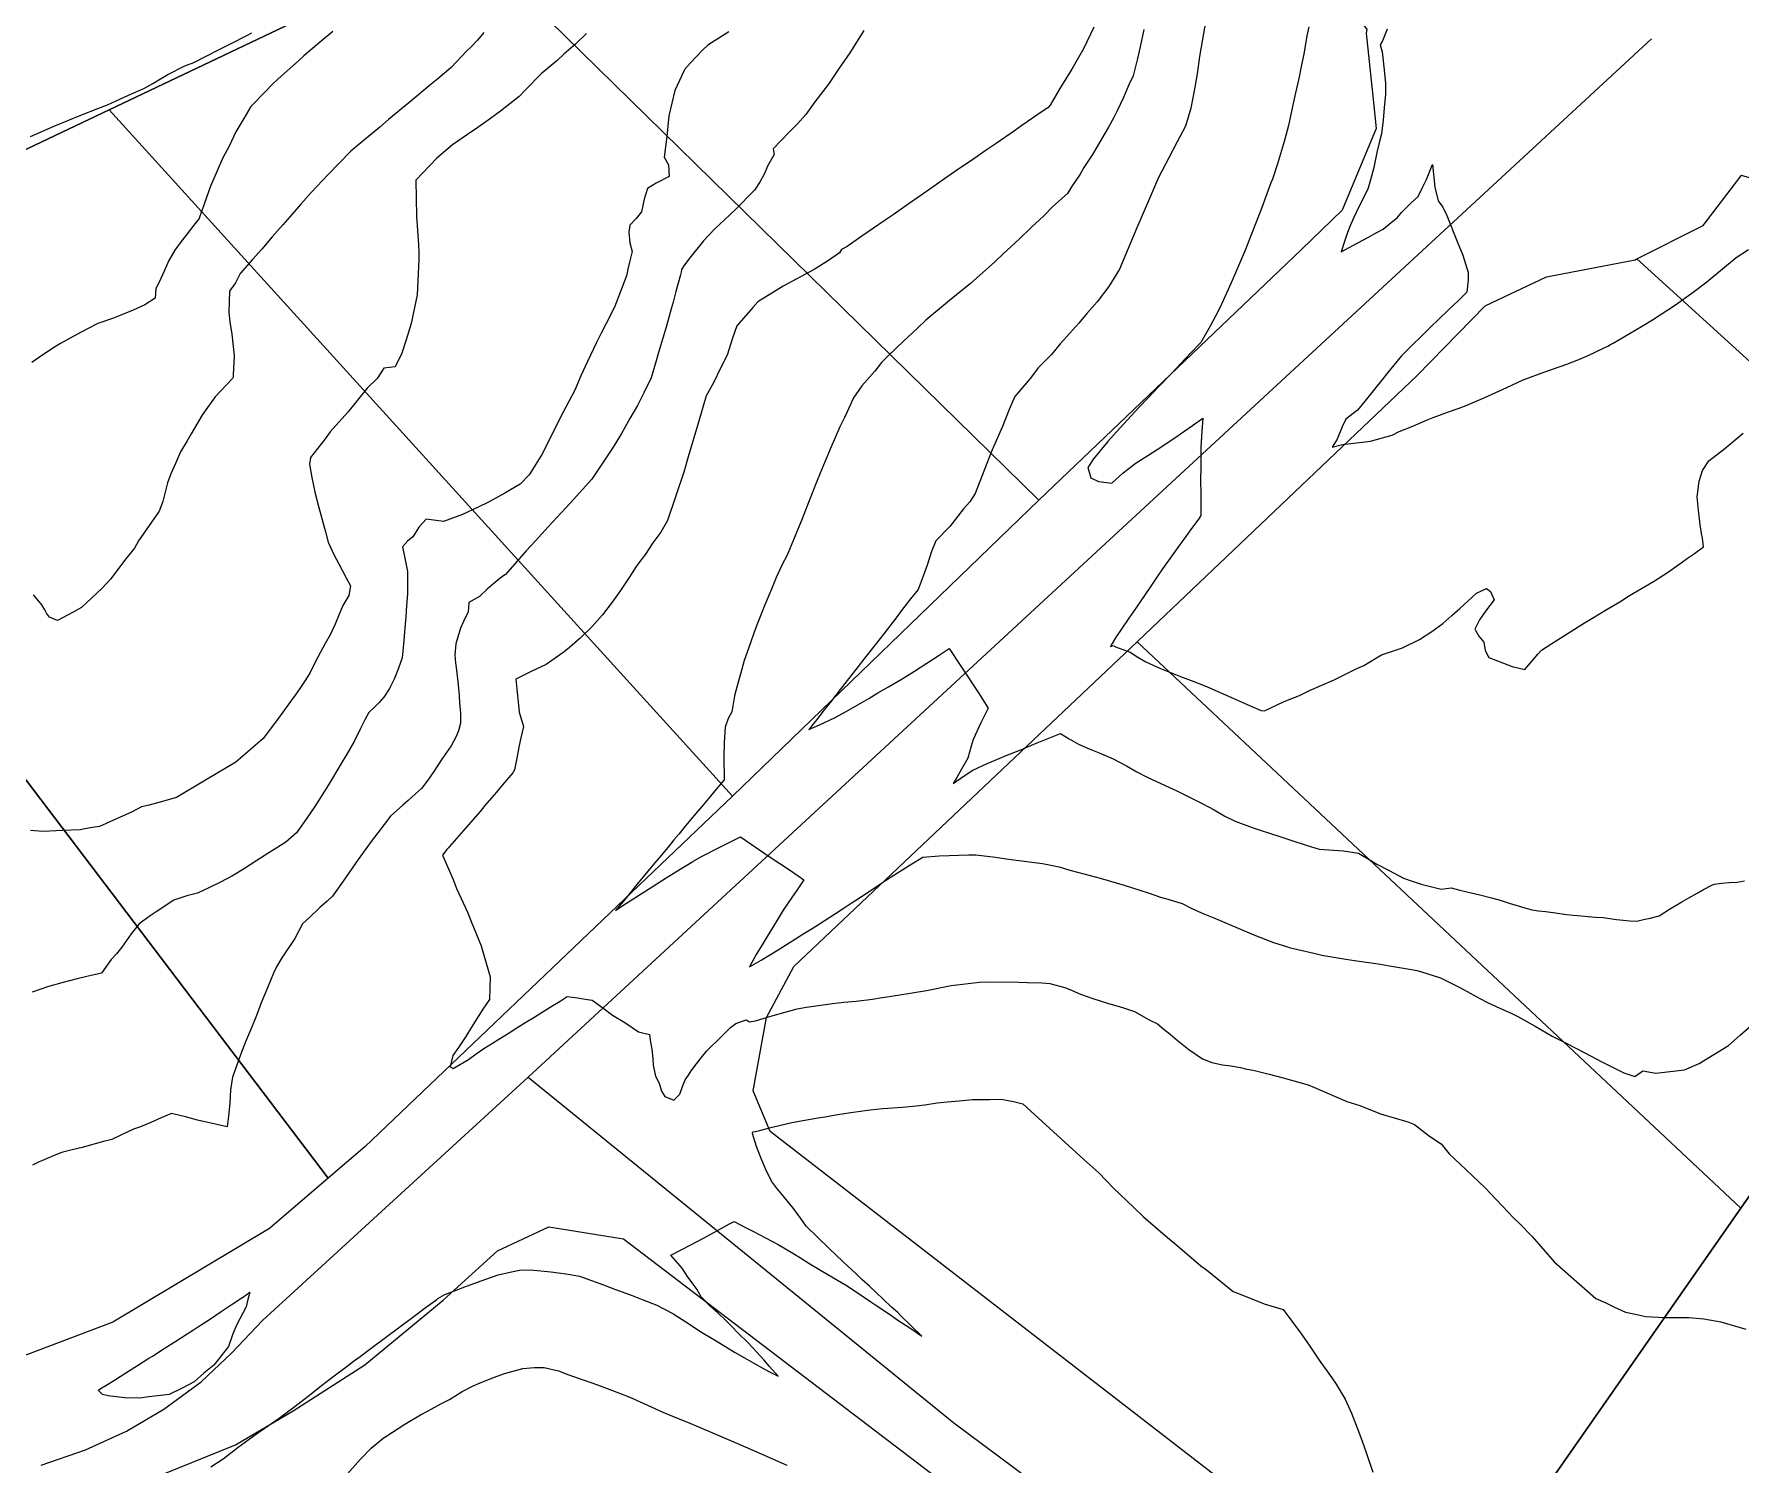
# Model space of a CAD drawing. Header units: inches. Extents: x 11351264 to 11356330, y 6702313 to 6706468.
# Drawn here: x 11353243 to 11353744, y 6702904 to 6703324 of the extents above; entities that cross this region are included whole.
import ezdxf

# ---------------------------------------------------------------- set-up
doc = ezdxf.new("R2010")
doc.units = ezdxf.units.IN
doc.header["$MEASUREMENT"] = 0
doc.layers.add('Shumate_Contours_clip1', color=7, linetype='Continuous', lineweight=0)
doc.layers.add('Shumate_Parcels_clip1', color=7, linetype='Continuous', lineweight=0)
doc.layers.add('Shumate_Streets_clip1', color=7, linetype='Continuous')

msp = doc.modelspace()

# ---------------------------------------------------------------- linework, layer by layer
at = {"layer": 'Shumate_Contours_clip1'}
for points, elevation in [([(11353330.59, 6703324.98), (11353327.16, 6703322.12), (11353322.14, 6703317.88), (11353320.56, 6703316.4), (11353314.59, 6703311.14), (11353312.68, 6703309.36), (11353310.94, 6703307.51), (11353306.57, 6703303.02), (11353304.49, 6703299.49), (11353302.17, 6703295.51), (11353300.25, 6703291.51), (11353298.22, 6703287.69), (11353296.66, 6703284.05), (11353294.72, 6703279.58), (11353292.27, 6703272.62), (11353291.83, 6703271.61), (11353291.56, 6703270.79), (11353291.41, 6703270.1), (11353289.85, 6703268.11), (11353287.59, 6703265.22), (11353286.12, 6703263.34), (11353284.23, 6703260.79), (11353282.51, 6703257.78), (11353281.08, 6703254.61), (11353279.63, 6703251.45), (11353278.64, 6703249.56), (11353278.48, 6703246.74), (11353275.42, 6703244.74), (11353271.95, 6703243.16), (11353268.33, 6703241.72), (11353265.96, 6703240.71), (11353261.65, 6703239.24), (11353258.57, 6703237.7), (11353255.42, 6703236), (11353250.69, 6703233.42), (11353248.86, 6703232.31), (11353245.45, 6703230.06), (11353242.22, 6703227.79)], 1412), ([(11353446.93, 6703324.91), (11353443.99, 6703323.07), (11353440.69, 6703320.96), (11353439.16, 6703319.55), (11353435.67, 6703315.81), (11353433.94, 6703313.94), (11353433.75, 6703313.55), (11353431.06, 6703307.66), (11353429.29, 6703300.21), (11353428.68, 6703294.16), (11353427.95, 6703288.07), (11353429.2, 6703285.81), (11353429.37, 6703282.42), (11353425.55, 6703280.52), (11353423.06, 6703278.95), (11353422.04, 6703275.78), (11353421.28, 6703272.04), (11353419.68, 6703270.11), (11353417.83, 6703268.18), (11353417.53, 6703266.06), (11353417.81, 6703263), (11353418.55, 6703260.44), (11353417.74, 6703257.28), (11353417.28, 6703255.25), (11353416.83, 6703253.22), (11353413.32, 6703244.07), (11353410.75, 6703239.11), (11353409.43, 6703236.39), (11353408.06, 6703233.67), (11353405.43, 6703228.1), (11353403.47, 6703223.88), (11353401.65, 6703219.72), (11353398.37, 6703213.45), (11353395.2, 6703207.24), (11353392.19, 6703201.05), (11353388.27, 6703194.79), (11353385.63, 6703192.06), (11353381.11, 6703189.48), (11353376.34, 6703186.77), (11353373.31, 6703185.35), (11353368.71, 6703183.2), (11353363.15, 6703181.09), (11353357.99, 6703181.79), (11353355.94, 6703179.6), (11353354.09, 6703176.67), (11353352.52, 6703175.38), (11353351.08, 6703173.71), (11353351.66, 6703170.89), (11353352.2, 6703168.39), (11353352.51, 6703166.44), (11353352.51, 6703159.9), (11353352.29, 6703156.44), (11353352.08, 6703153.11), (11353351.67, 6703148.75), (11353351.47, 6703146.22), (11353350.99, 6703141.13), (11353350.45, 6703139.76), (11353349.81, 6703137.79), (11353348.66, 6703134.85), (11353347.28, 6703132.09), (11353345.6, 6703129.54), (11353344.26, 6703127.97), (11353342.72, 6703126.53), (11353341.21, 6703125.03), (11353340.04, 6703122.85), (11353338.79, 6703120.32), (11353336.88, 6703116.52), (11353334.72, 6703112.82), (11353333.05, 6703110.05), (11353330.48, 6703105.77), (11353329.31, 6703103.8), (11353325.36, 6703097.46), (11353322.96, 6703094.03), (11353321.78, 6703092.32), (11353319.95, 6703089.71), (11353316.87, 6703086.98), (11353311.84, 6703083.87), (11353308.32, 6703081.59), (11353304.42, 6703079.07), (11353301.16, 6703077.07), (11353297.66, 6703075.25), (11353294.18, 6703073.52), (11353290.88, 6703072.01), (11353287.8, 6703071.2), (11353283.98, 6703069.92), (11353278.77, 6703066.48), (11353277.01, 6703065.3), (11353273.78, 6703063), (11353271.39, 6703060.06), (11353268.67, 6703056.14), (11353267.1, 6703054.22), (11353265.51, 6703052.47), (11353262.73, 6703048.48), (11353258.37, 6703047.49), (11353255.53, 6703046.84), (11353251.1, 6703045.66), (11353246.8, 6703044.51), (11353242.3, 6703042.96)], 1406), ([(11353486.56, 6703325.31), (11353482.43, 6703318.74), (11353479.07, 6703313.94), (11353476.2, 6703309.52), (11353472.13, 6703304.31), (11353469.49, 6703300.62), (11353467.01, 6703297.85), (11353464.81, 6703295.68), (11353462.16, 6703292.92), (11353459.93, 6703290.57), (11353460.19, 6703288.85), (11353458.24, 6703285.48), (11353457.32, 6703283.28), (11353456.05, 6703280.95), (11353454.46, 6703278.4), (11353448.86, 6703272.7), (11353444.13, 6703268.37), (11353442.69, 6703266.93), (11353439.42, 6703263.52), (11353435.41, 6703258.59), (11353433.91, 6703256.48), (11353433.03, 6703255.1), (11353432.94, 6703254.38), (11353432.66, 6703253.55), (11353431.3, 6703248.67), (11353430.55, 6703245.54), (11353429.97, 6703243.62), (11353428.54, 6703238.16), (11353426.28, 6703230.71), (11353425.57, 6703228.26), (11353424.12, 6703223.28), (11353422.02, 6703219.11), (11353420.04, 6703215.22), (11353417.87, 6703211.41), (11353415.34, 6703206.97), (11353412.94, 6703202.92), (11353410.79, 6703199.75), (11353406.65, 6703193.57), (11353403.9, 6703190.56), (11353400.26, 6703186.54), (11353398.89, 6703185.03), (11353393.81, 6703179.52), (11353390.14, 6703175.42), (11353387.4, 6703172.5), (11353381.35, 6703165.61), (11353381.23, 6703165.51), (11353381.17, 6703165.47), (11353379.76, 6703164.45), (11353377.96, 6703162.98), (11353375.95, 6703161.26), (11353373.67, 6703159.09), (11353370.52, 6703157.35), (11353370.4, 6703154.57), (11353368.97, 6703151.81), (11353368.1, 6703149.76), (11353366.69, 6703145.2), (11353366.41, 6703142), (11353366.61, 6703139.66), (11353366.93, 6703137.46), (11353367.47, 6703133.18), (11353367.75, 6703130), (11353367.86, 6703127.8), (11353368.1, 6703124.94), (11353368.09, 6703121.91), (11353367.49, 6703119.65), (11353366.77, 6703117.76), (11353365.39, 6703115.25), (11353362.66, 6703111.38), (11353360.27, 6703107.69), (11353358.55, 6703105.14), (11353356.68, 6703102.74), (11353354.87, 6703101.18), (11353352.74, 6703099.21), (11353351.17, 6703097.88), (11353347.52, 6703094.56), (11353343.82, 6703089.7), (11353341.92, 6703087.15), (11353338.05, 6703081.85), (11353333.65, 6703075.53), (11353330.53, 6703071.16), (11353328.94, 6703069.69), (11353326.83, 6703067.77), (11353323.73, 6703064.88), (11353321.74, 6703063.03), (11353319.49, 6703058.73), (11353315.6, 6703053), (11353314.12, 6703050.35), (11353313.18, 6703048.5), (11353311.45, 6703044.22), (11353309.57, 6703039.8), (11353308.82, 6703037.64), (11353308.01, 6703035.56), (11353306.73, 6703032.41), (11353304.98, 6703028.32), (11353303.48, 6703024.48), (11353302.52, 6703021.82), (11353301.18, 6703017.97), (11353300.61, 6703014.2), (11353300.39, 6703010.33), (11353300.01, 6703006.5), (11353299.64, 6703003.43), (11353296.56, 6703004.03), (11353290.84, 6703005.34), (11353287.41, 6703006.36), (11353283.29, 6703007.32), (11353280.24, 6703006.01), (11353277.23, 6703004.62), (11353274.14, 6703003.37), (11353272.05, 6703002.69), (11353268.54, 6703001.02), (11353265.73, 6702999.63), (11353263.32, 6702999.04), (11353260.85, 6702998.36), (11353256.98, 6702997.35), (11353254.12, 6702996.62), (11353251.35, 6702995.92), (11353250.45, 6702995.69), (11353248.16, 6702994.69), (11353245.37, 6702993.48), (11353244.42, 6702993.06), (11353242.4, 6702992.16)], 1404), ([(11353375, 6703324.73), (11353373.11, 6703322.45), (11353371.19, 6703320.36), (11353369.99, 6703319.31), (11353365.33, 6703314.44), (11353361.43, 6703311.11), (11353359.46, 6703309.52), (11353352.91, 6703304.03), (11353346.99, 6703299.12), (11353344.38, 6703296.94), (11353338.85, 6703292.32), (11353335.88, 6703289.86), (11353329.27, 6703283.05), (11353324.28, 6703277.75), (11353321.25, 6703274.29), (11353318, 6703270.56), (11353315.99, 6703268.28), (11353312.84, 6703264.68), (11353309.74, 6703261.13), (11353307, 6703258.07), (11353303.41, 6703253.96), (11353302.01, 6703251.22), (11353300.32, 6703248.77), (11353300.08, 6703242.46), (11353300.42, 6703239.77), (11353300.97, 6703236.11), (11353301.68, 6703229.76), (11353301.34, 6703224.16), (11353301.37, 6703223.49), (11353301.29, 6703223.34), (11353301.13, 6703223.1), (11353296.1, 6703217.71), (11353292.36, 6703212.52), (11353289, 6703206.9), (11353287.81, 6703204.81), (11353285.9, 6703201.59), (11353284.4, 6703198.17), (11353283.09, 6703195.17), (11353282.04, 6703192.45), (11353280.72, 6703187), (11353279.59, 6703184.21), (11353273.58, 6703175.45), (11353272.35, 6703173.31), (11353269.85, 6703170.16), (11353265.34, 6703164.18), (11353262.86, 6703161.57), (11353256.78, 6703155.88), (11353254.4, 6703154.53), (11353249.75, 6703152.01), (11353247.4, 6703153.04), (11353246.56, 6703154.21), (11353246.08, 6703155.19), (11353245.18, 6703156.68), (11353242.7, 6703159.6)], 1410), ([(11353554.08, 6703326.26), (11353551.02, 6703319.91), (11353549.54, 6703317.4), (11353547.62, 6703313.98), (11353544.09, 6703308.22), (11353541.22, 6703303.4), (11353540.53, 6703302.61), (11353538.94, 6703301.54), (11353532.94, 6703297.39), (11353530.76, 6703295.86), (11353525.39, 6703292.15), (11353522.47, 6703290.15), (11353517.82, 6703286.94), (11353514.18, 6703284.45), (11353510.25, 6703281.74), (11353506.93, 6703279.44), (11353502.71, 6703276.48), (11353499.89, 6703274.53), (11353495.18, 6703271.21), (11353492.82, 6703269.58), (11353485.94, 6703264.92), (11353481.59, 6703261.92), (11353479.93, 6703260.96), (11353479.37, 6703260.04), (11353476.19, 6703257.74), (11353471.91, 6703255.14), (11353462.88, 6703250.22), (11353455.37, 6703245.61), (11353453.92, 6703243.95), (11353449.28, 6703238.57), (11353448, 6703234.94), (11353446.37, 6703229.92), (11353444.4, 6703226.11), (11353442.41, 6703221.88), (11353440.19, 6703217.99), (11353437.96, 6703210.25), (11353434.94, 6703200.11), (11353433.67, 6703195.63), (11353428.92, 6703181.39), (11353426.93, 6703177.98), (11353424.61, 6703174.86), (11353422.42, 6703171.58), (11353420.19, 6703168.61), (11353419.96, 6703168.27), (11353419.73, 6703167.9), (11353417.62, 6703164.65), (11353415.06, 6703160.9), (11353412.64, 6703157.42), (11353409.8, 6703153.75), (11353406.8, 6703150.34), (11353403.28, 6703146.84), (11353400.16, 6703144.16), (11353398.57, 6703142.88), (11353393.28, 6703139.18), (11353388.86, 6703137.08), (11353384.37, 6703134.83), (11353384.74, 6703130.96), (11353385.01, 6703128.15), (11353385.38, 6703125.17), (11353386.65, 6703120.9), (11353385.86, 6703117.6), (11353385.34, 6703115.37), (11353384.97, 6703113.26), (11353384.58, 6703111.16), (11353384, 6703108.17), (11353383.5, 6703107.35), (11353380.41, 6703103.77), (11353378.69, 6703101.68), (11353375.24, 6703097.71), (11353373.84, 6703096.02), (11353368.96, 6703090.38), (11353364.9, 6703085.72), (11353364.57, 6703085.31), (11353364.13, 6703084.85), (11353362.85, 6703083.11), (11353365.94, 6703075.99), (11353366.94, 6703073.35), (11353370.23, 6703066.19), (11353371.2, 6703063.68), (11353374.17, 6703056.55), (11353375, 6703053.76), (11353376.85, 6703047.44), (11353376.73, 6703044.1), (11353376.62, 6703040.81), (11353374.71, 6703037.95), (11353373.46, 6703036.09), (11353371.31, 6703032.65), (11353369.65, 6703029.95), (11353367.48, 6703026.7), (11353365.89, 6703024.37), (11353365.07, 6703021.13), (11353365.92, 6703020.49), (11353366.47, 6703020.82), (11353370.46, 6703023.17), (11353372.72, 6703024.77), (11353374.97, 6703026.36), (11353377.53, 6703027.94), (11353379.41, 6703029.12), (11353382.35, 6703030.96), (11353384.67, 6703032.42), (11353387.33, 6703034.08), (11353389.89, 6703035.67), (11353393.65, 6703038.02), (11353395.17, 6703038.97), (11353397.33, 6703040.31), (11353399.41, 6703041.61), (11353402.53, 6703041.22), (11353404.76, 6703040.86), (11353406.81, 6703040.61), (11353409.93, 6703038.37), (11353412.69, 6703036.2), (11353416.35, 6703034.04), (11353420.37, 6703031.31), (11353423.59, 6703030.53), (11353423.93, 6703028.26), (11353424.26, 6703026.21), (11353424.61, 6703023.42), (11353424.71, 6703021.53), (11353425.35, 6703018.3), (11353426.41, 6703016.16), (11353427.09, 6703013.88), (11353428.07, 6703012.33), (11353430.75, 6703011.22), (11353432.46, 6703012.94), (11353433.33, 6703015.18), (11353434.11, 6703017.14), (11353435.1, 6703018.56), (11353435.85, 6703019.85), (11353437.36, 6703021.92), (11353438.74, 6703023.63), (11353440.47, 6703025.73), (11353441.2, 6703026.52), (11353443.93, 6703029.1), (11353447.4, 6703032.52), (11353448.97, 6703033.76), (11353452.03, 6703034.8), (11353453.01, 6703034.23), (11353454.69, 6703034.5), (11353459.24, 6703035.91), (11353463.41, 6703037.07), (11353466.91, 6703038.08), (11353469.66, 6703038.49), (11353477.34, 6703039.56), (11353480.69, 6703039.94), (11353484.24, 6703040.33), (11353489.04, 6703040.88), (11353491.32, 6703041.29), (11353496.51, 6703042.01), (11353504.95, 6703043.44), (11353512.19, 6703044.89), (11353520.46, 6703045.89), (11353522.49, 6703045.97), (11353532.09, 6703045.83), (11353534.61, 6703045.77), (11353538.76, 6703045.63), (11353541.12, 6703045.5), (11353545.52, 6703044.25), (11353547.72, 6703043.39), (11353550.16, 6703042.38), (11353553.81, 6703041.11), (11353558.09, 6703039.68), (11353562.5, 6703038.38), (11353565.97, 6703037.23), (11353570.27, 6703034.77), (11353572.73, 6703033.61), (11353574.71, 6703031.98), (11353576.52, 6703030.56), (11353578.53, 6703028.86), (11353581.99, 6703026.11), (11353585.96, 6703023.35), (11353588.7, 6703022.3), (11353591.85, 6703021.62), (11353594.3, 6703021.25), (11353597.11, 6703020.79), (11353598.64, 6703020.45), (11353601.25, 6703019.9), (11353605.59, 6703018.87), (11353609.69, 6703017.73), (11353617.04, 6703015.69), (11353618.88, 6703014.9), (11353628.33, 6703010.86), (11353632.2, 6703009.62), (11353638.24, 6703007.21), (11353646.24, 6703004.83), (11353648.17, 6703004.11), (11353652.64, 6703000.62), (11353656.09, 6702998.37), (11353658.36, 6702995.49), (11353663.35, 6702990.8), (11353668.95, 6702985.49), (11353677.29, 6702976.67), (11353678.83, 6702975.22), (11353682.8, 6702971.19), (11353689.24, 6702963.77), (11353701.42, 6702952.93), (11353704.43, 6702951.69), (11353706.91, 6702950.43), (11353710.18, 6702948.96), (11353712.64, 6702948.48), (11353716.09, 6702947.72), (11353721.58, 6702947.44), (11353725.25, 6702947.42), (11353728.76, 6702947.43), (11353733.21, 6702946.96), (11353738.16, 6702946.09), (11353745.53, 6702944.01)], 1402), ([(11353568.79, 6703325.62), (11353567.62, 6703320.48), (11353566.85, 6703317.08), (11353565.57, 6703311.99), (11353564.33, 6703309.39), (11353562.65, 6703305.47), (11353560.93, 6703301.69), (11353559.91, 6703299.76), (11353558.34, 6703296.96), (11353554.74, 6703290.75), (11353553.64, 6703288.88), (11353551.14, 6703285.09), (11353550.01, 6703283.13), (11353547.53, 6703279.43), (11353546.36, 6703277.46), (11353542, 6703273.58), (11353539.25, 6703270.74), (11353535.72, 6703267.54), (11353532.15, 6703263.99), (11353527.43, 6703259.72), (11353525.04, 6703257.39), (11353517.88, 6703251), (11353511.7, 6703246.03), (11353504.7, 6703240.26), (11353502.3, 6703237.91), (11353498.15, 6703234.07), (11353493.54, 6703229.72), (11353491.72, 6703227.79), (11353489.75, 6703225.28), (11353485.99, 6703220.96), (11353483.45, 6703217.43), (11353481.63, 6703213.31), (11353480.9, 6703211.63), (11353479.53, 6703208.91), (11353476.62, 6703202.35), (11353473.71, 6703195.32), (11353472.64, 6703192.66), (11353469.42, 6703184.44), (11353468.47, 6703181.94), (11353464.05, 6703171.21), (11353462.51, 6703168.49), (11353460.82, 6703164.64), (11353459.46, 6703161.3), (11353457.5, 6703156.68), (11353455.44, 6703151.46), (11353454.34, 6703148.6), (11353453.3, 6703145.52), (11353451.44, 6703140.36), (11353450.41, 6703136.71), (11353449.62, 6703133.91), (11353448.6, 6703129.94), (11353447.75, 6703125.28), (11353446.72, 6703123.29), (11353445.86, 6703120.75), (11353445.53, 6703116.28), (11353445.46, 6703111.89), (11353445.49, 6703105.27), (11353443.94, 6703103.43), (11353443.27, 6703102.62), (11353441.5, 6703100.51), (11353439.05, 6703097.58), (11353436.6, 6703094.66), (11353434.16, 6703091.73), (11353432.17, 6703089.32), (11353430.78, 6703087.65), (11353429.36, 6703085.93), (11353427.01, 6703083.1), (11353424.6, 6703080.2), (11353422.26, 6703077.36), (11353419.92, 6703074.52), (11353417.59, 6703071.68), (11353415.92, 6703069.65), (11353415.24, 6703068.83), (11353413.66, 6703066.9), (11353415.76, 6703068.35), (11353417.94, 6703069.71), (11353420.35, 6703071.29), (11353424.41, 6703073.9), (11353428.48, 6703076.46), (11353432.64, 6703079.02), (11353434.59, 6703080.23), (11353436.3, 6703081.28), (11353438.85, 6703082.77), (11353444.06, 6703085.43), (11353446.95, 6703086.85), (11353450.34, 6703088.51), (11353455.03, 6703085.28), (11353459.32, 6703082.36), (11353464.4, 6703079.06), (11353467.24, 6703077.1), (11353468.9, 6703075.89), (11353466.95, 6703073.02), (11353465.36, 6703070.69), (11353462.87, 6703067.03), (11353461.39, 6703064.57), (11353459.69, 6703061.8), (11353458.17, 6703059.27), (11353456.98, 6703057.34), (11353454.93, 6703053.97), (11353452.98, 6703050.37), (11353456.38, 6703052.33), (11353458.68, 6703053.69), (11353461.33, 6703055.39), (11353464.58, 6703057.4), (11353466.48, 6703058.59), (11353468.91, 6703060.12), (11353471.35, 6703061.64), (11353473.52, 6703062.97), (11353478.18, 6703065.98), (11353480.78, 6703067.68), (11353482.84, 6703069.04), (11353487.21, 6703071.89), (11353490.56, 6703074.17), (11353492.85, 6703075.71), (11353494.55, 6703076.77), (11353497.24, 6703078.48), (11353500.67, 6703080.58), (11353503.9, 6703082.57), (11353508.67, 6703082.95), (11353517.35, 6703083.27), (11353519.43, 6703083.26), (11353525.19, 6703082.53), (11353528.33, 6703082.08), (11353532.09, 6703081.61), (11353538.99, 6703080.72), (11353543.9, 6703079.68), (11353546.97, 6703078.71), (11353551.53, 6703077.56), (11353555.92, 6703076.37), (11353562.97, 6703074.33), (11353565.11, 6703073.65), (11353570, 6703072.09), (11353573.68, 6703070.82), (11353575.76, 6703070.28), (11353580, 6703068.94), (11353583.02, 6703067.38), (11353586.39, 6703065.92), (11353589.25, 6703064.75), (11353591.18, 6703063.96), (11353593.87, 6703062.81), (11353596.48, 6703061.69), (11353601.06, 6703059.75), (11353606.86, 6703057.54), (11353610.93, 6703056.21), (11353611.38, 6703056.04), (11353618.63, 6703054.33), (11353620.97, 6703053.76), (11353628.07, 6703052.62), (11353630.62, 6703052.18), (11353638.28, 6703051.11), (11353640.29, 6703050.8), (11353647.89, 6703049.44), (11353648.93, 6703049.28), (11353649.96, 6703049.02), (11353655.84, 6703047.09), (11353661.72, 6703044.23), (11353667.43, 6703041.08), (11353669.66, 6703039.86), (11353673.29, 6703038.2), (11353676.55, 6703036.79), (11353678.57, 6703035.75), (11353683.62, 6703032.91), (11353688.67, 6703030.05), (11353692.77, 6703027.99), (11353698.22, 6703025.09), (11353703.22, 6703022.45), (11353709.65, 6703019.21), (11353712.93, 6703018.13), (11353715.26, 6703019.8), (11353719.12, 6703019.14), (11353727.48, 6703020.15), (11353731.76, 6703021.97), (11353740.42, 6703027.29), (11353743.83, 6703030.27), (11353754.13, 6703039.27)], 1400), ([(11353586.85, 6703327.79), (11353585.96, 6703322.73), (11353585.13, 6703317.69), (11353584.42, 6703312.53), (11353583.57, 6703307.61), (11353582.5, 6703302.53), (11353581.01, 6703297.22), (11353578.57, 6703292.57), (11353576.12, 6703287.92), (11353573.07, 6703282.11), (11353570.07, 6703275.24), (11353566.69, 6703267.37), (11353564.16, 6703261.27), (11353561.61, 6703255.18), (11353558.45, 6703250.15), (11353555, 6703245.66), (11353552.03, 6703242.2), (11353549.64, 6703239.36), (11353546.97, 6703236.43), (11353544.21, 6703233.28), (11353541.63, 6703230.2), (11353537.72, 6703226.23), (11353535.46, 6703223.19), (11353530.83, 6703217.82), (11353529.25, 6703214.04), (11353527.24, 6703208.98), (11353524.24, 6703202.2), (11353521.8, 6703195.94), (11353519.19, 6703189.34), (11353517.67, 6703186.93), (11353515.79, 6703184.87), (11353511.79, 6703179.62), (11353507.7, 6703175.41), (11353506.37, 6703172.35), (11353505.14, 6703168.32), (11353504, 6703165.07), (11353502.44, 6703161.14), (11353500.24, 6703158.43), (11353497.56, 6703155.01), (11353495.98, 6703152.81), (11353492.39, 6703148.18), (11353489.85, 6703144.92), (11353487.22, 6703141.54), (11353484.23, 6703137.71), (11353480.98, 6703133.55), (11353479.61, 6703131.79), (11353477.01, 6703128.46), (11353474.53, 6703125.29), (11353473.14, 6703123.52), (11353470.43, 6703120.07), (11353473.48, 6703121.44), (11353478.09, 6703123.57), (11353482.03, 6703125.77), (11353485.9, 6703127.99), (11353487.97, 6703129.2), (11353490.68, 6703130.82), (11353493.73, 6703132.55), (11353497.75, 6703134.93), (11353501.41, 6703137.22), (11353505.05, 6703139.55), (11353508.67, 6703141.91), (11353511.56, 6703143.84), (11353512.17, 6703142.91), (11353514.46, 6703139.49), (11353517.35, 6703135.15), (11353518.47, 6703133.43), (11353520.22, 6703130.79), (11353523.02, 6703126.36), (11353520.9, 6703122.01), (11353518.66, 6703117.13), (11353518.01, 6703115.18), (11353517.05, 6703111.68), (11353515.22, 6703108.37), (11353513.83, 6703106), (11353512.76, 6703104.19), (11353516.02, 6703106.42), (11353518.55, 6703108.13), (11353522.73, 6703110.03), (11353526.27, 6703111.52), (11353528.36, 6703112.37), (11353532.62, 6703114.12), (11353536.48, 6703115.72), (11353539.89, 6703117.09), (11353544.25, 6703118.83), (11353546.79, 6703117.28), (11353549.57, 6703115.78), (11353552.73, 6703114.36), (11353555.59, 6703113.22), (11353559.73, 6703111.48), (11353563.7, 6703109.39), (11353566.68, 6703107.65), (11353569.77, 6703106.04), (11353574.97, 6703103.65), (11353578.48, 6703102.05), (11353581.95, 6703100.31), (11353586.04, 6703098.25), (11353589.42, 6703096.46), (11353592.51, 6703094.62), (11353595.58, 6703093.09), (11353600.6, 6703091.31), (11353603.17, 6703090.44), (11353605.66, 6703089.59), (11353608.97, 6703088.5), (11353612.19, 6703087.46), (11353616.37, 6703086.09), (11353620.25, 6703084.9), (11353624.4, 6703084.6), (11353627.37, 6703084.39), (11353631.74, 6703083.75), (11353634.86, 6703081.86), (11353637.13, 6703080.52), (11353640.82, 6703078.67), (11353644.97, 6703076.4), (11353647.56, 6703075.49), (11353650.16, 6703074.64), (11353656.08, 6703073.15), (11353658.95, 6703073.52), (11353661.55, 6703072.9), (11353664.9, 6703072.09), (11353667.37, 6703071.49), (11353670.81, 6703070.58), (11353673.4, 6703069.92), (11353676.01, 6703069.08), (11353680.63, 6703067.69), (11353682.65, 6703067.13), (11353684.67, 6703066.85), (11353686.69, 6703066.59), (11353688.91, 6703066.32), (11353690.84, 6703065.99), (11353692.88, 6703065.77), (11353694.93, 6703065.57), (11353697.14, 6703065.36), (11353699.23, 6703065.17), (11353701.32, 6703064.99), (11353703.65, 6703064.81), (11353707.48, 6703064.27), (11353711.41, 6703063.91), (11353713.47, 6703063.82), (11353715.44, 6703064.24), (11353717.4, 6703064.67), (11353720.07, 6703065.34), (11353723.07, 6703067.25), (11353726.68, 6703069.44), (11353728.73, 6703070.61), (11353731.22, 6703071.96), (11353733.11, 6703073.09), (11353735.49, 6703074.36), (11353736.21, 6703074.64), (11353736.32, 6703074.67), (11353738.36, 6703074.9), (11353740.59, 6703075.16), (11353742.96, 6703075.22), (11353745.06, 6703075.66)], 1398), ([(11353617.16, 6703326.33), (11353616.64, 6703323.76), (11353615.71, 6703318.34), (11353614.95, 6703314.68), (11353614.21, 6703311.19), (11353613.27, 6703306.99), (11353612.41, 6703302.95), (11353611.19, 6703297.43), (11353610.39, 6703294.45), (11353609.76, 6703291.99), (11353607.97, 6703286.17), (11353606.55, 6703281.68), (11353606.08, 6703280.57), (11353603.31, 6703273.04), (11353602.44, 6703270.76), (11353599.58, 6703263.5), (11353598.55, 6703260.97), (11353595.68, 6703254.19), (11353594.36, 6703251.19), (11353591.6, 6703245.14), (11353590.6, 6703242.84), (11353588.21, 6703238.53), (11353585.52, 6703233.69), (11353582.66, 6703230.73), (11353579.43, 6703227.36), (11353578.31, 6703226.12), (11353576.91, 6703224.6), (11353573, 6703220.58), (11353570.1, 6703217.55), (11353567.21, 6703214.52), (11353561.92, 6703208.74), (11353559.85, 6703206.5), (11353558.18, 6703204.57), (11353553.97, 6703199.53), (11353552.34, 6703197), (11353553.17, 6703193.97), (11353555.39, 6703192.89), (11353559.38, 6703192.35), (11353562.72, 6703195.43), (11353566.49, 6703198.32), (11353569.92, 6703200.52), (11353572.66, 6703202.31), (11353578.4, 6703206.07), (11353579.55, 6703206.86), (11353583.05, 6703209.31), (11353586.1, 6703211.45), (11353585.8, 6703207.51), (11353585.51, 6703202.99), (11353585.49, 6703200.86), (11353585.45, 6703197.86), (11353585.43, 6703192.72), (11353585.45, 6703189.78), (11353585.45, 6703187.56), (11353585.5, 6703182.84), (11353585.23, 6703182.48), (11353585.14, 6703182.35), (11353582.48, 6703178.69), (11353581.05, 6703176.71), (11353579.72, 6703174.87), (11353576.97, 6703171.05), (11353574.23, 6703167.23), (11353572.74, 6703165.06), (11353570.57, 6703161.87), (11353567.82, 6703157.82), (11353565.68, 6703154.68), (11353564.37, 6703152.75), (11353562.32, 6703149.73), (11353560.47, 6703146.97), (11353559.42, 6703145.35), (11353558.91, 6703144.42), (11353559.76, 6703144.69), (11353560.46, 6703144.36), (11353564.72, 6703142.76), (11353567.02, 6703141.33), (11353569.32, 6703139.89), (11353573.67, 6703137.92), (11353576.11, 6703136.95), (11353579.52, 6703135.65), (11353584.22, 6703133.83), (11353587.8, 6703132.38), (11353592.01, 6703130.52), (11353595.18, 6703129.12), (11353600.01, 6703126.98), (11353603.16, 6703125.59), (11353604.17, 6703125.5), (11353609.91, 6703128.31), (11353614.45, 6703130.01), (11353617.36, 6703131.48), (11353624.67, 6703134.67), (11353631.27, 6703138.01), (11353633.34, 6703138.87), (11353638.54, 6703141.98), (11353644.65, 6703144.06), (11353649.7, 6703146.44), (11353653.33, 6703148.81), (11353656.56, 6703151.22), (11353659.21, 6703153.49), (11353661.49, 6703155.54), (11353666.45, 6703160.04), (11353669.37, 6703161.47), (11353670.55, 6703160.55), (11353671.64, 6703158.08), (11353669.09, 6703154.78), (11353667.33, 6703152.28), (11353665.9, 6703149.48), (11353667.14, 6703147.41), (11353668.59, 6703145.71), (11353668.94, 6703143.21), (11353670.05, 6703141.23), (11353676.92, 6703138.58), (11353680.65, 6703137.66), (11353682.88, 6703140.27), (11353684.52, 6703142.29), (11353685.48, 6703143.31), (11353688.52, 6703145.29), (11353692.22, 6703147.68), (11353698.15, 6703151.41), (11353700.32, 6703152.65), (11353704.77, 6703155.41), (11353708.52, 6703157.57), (11353711.39, 6703159.4), (11353718.41, 6703163.48), (11353722.52, 6703166.19), (11353726.5, 6703168.95), (11353728.42, 6703170.37), (11353730.41, 6703171.73), (11353733.03, 6703173.68), (11353732.73, 6703176.28), (11353732.45, 6703177.56), (11353732.06, 6703180.16), (11353731.6, 6703184.46), (11353731.2, 6703188.36), (11353731.84, 6703193), (11353732.76, 6703196.06), (11353734.67, 6703198.98), (11353739.38, 6703202.6), (11353744.73, 6703207.05)], 1396), ([(11353640.2, 6703325.69), (11353638.8, 6703322.26), (11353638.13, 6703321.05), (11353638.7, 6703319.03), (11353639.31, 6703313.71), (11353639.71, 6703309.71), (11353639.7, 6703306.6), (11353639.32, 6703302.57), (11353638.97, 6703298.96), (11353638.56, 6703294.92), (11353637.85, 6703292.3), (11353637.2, 6703289.52), (11353636.77, 6703287.55), (11353636.29, 6703285.11), (11353635.49, 6703282.09), (11353634.48, 6703278.7), (11353632.12, 6703274.08), (11353630.26, 6703270.15), (11353629.31, 6703267.9), (11353628.56, 6703265.99), (11353627.67, 6703263.34), (11353626.73, 6703260.3), (11353630.31, 6703262.23), (11353633.04, 6703263.73), (11353634.66, 6703264.57), (11353637.2, 6703265.95), (11353639.06, 6703266.97), (11353641.4, 6703268.89), (11353643.1, 6703270.32), (11353644.42, 6703271.88), (11353647.01, 6703274.49), (11353649.27, 6703276.6), (11353650.51, 6703279.05), (11353651.66, 6703281.36), (11353651.77, 6703281.57), (11353653.49, 6703285.96), (11353654.18, 6703279.34), (11353655.18, 6703275.29), (11353656.56, 6703273.42), (11353657.67, 6703270.99), (11353660.74, 6703263.3), (11353662.38, 6703259.29), (11353664, 6703254.28), (11353663.93, 6703252.09), (11353663.54, 6703248.49), (11353660.89, 6703245.85), (11353659.85, 6703244.89), (11353658.11, 6703243.19), (11353655.48, 6703240.65), (11353652.85, 6703238.11), (11353650.24, 6703235.56), (11353647.65, 6703233), (11353644.39, 6703229.77), (11353642.16, 6703227.02), (11353640.42, 6703224.89), (11353638.93, 6703223.04), (11353636.47, 6703220.02), (11353633.72, 6703216.6), (11353631.5, 6703213.84), (11353628.08, 6703211.14), (11353627, 6703208.88), (11353625.46, 6703205.29), (11353624.04, 6703202.91), (11353627.09, 6703203.78), (11353635.3, 6703204.75), (11353641.61, 6703206.49), (11353643.76, 6703207.51), (11353647.68, 6703209.08), (11353651.71, 6703210.92), (11353653.74, 6703211.63), (11353658.22, 6703213.28), (11353661.29, 6703214.37), (11353663.37, 6703215.22), (11353668.89, 6703217.49), (11353675.3, 6703220.47), (11353680.12, 6703222.69), (11353686.49, 6703225.1), (11353692.93, 6703227.33), (11353696.49, 6703228.74), (11353699.25, 6703229.84), (11353703.93, 6703232.1), (11353704.96, 6703232.59), (11353705.77, 6703233.06), (11353706.53, 6703233.51), (11353714.9, 6703238.37), (11353718.13, 6703240.39), (11353724.81, 6703244.73), (11353730.06, 6703248.46), (11353734.08, 6703251.48), (11353742.65, 6703258.65), (11353746.25, 6703260.99)], 1394), ([(11353241.88, 6703294.14), (11353248.99, 6703297.28), (11353256.67, 6703300.41), (11353261.65, 6703302.41), (11353264.45, 6703303.5), (11353268.27, 6703305.21), (11353271.54, 6703306.68), (11353275.1, 6703308.3), (11353277.79, 6703309.76), (11353280.03, 6703311.06), (11353282.17, 6703312.35), (11353287.13, 6703314.96), (11353289.83, 6703315.93), (11353293.01, 6703317.6), (11353297.25, 6703319.74), (11353300.92, 6703321.58), (11353305.4, 6703323.83), (11353306.8, 6703324.57)], 1412), ([(11353405.13, 6703324.37), (11353401.88, 6703321.25), (11353398.43, 6703318.31), (11353396.52, 6703316.52), (11353391.8, 6703312.56), (11353387.19, 6703307.83), (11353385.29, 6703305.92), (11353382.6, 6703303.74), (11353379.84, 6703301.62), (11353376.19, 6703298.96), (11353373.17, 6703296.84), (11353370.15, 6703294.72), (11353365.74, 6703291.69), (11353361.12, 6703287.82), (11353355.03, 6703281.32), (11353355.22, 6703270.77), (11353355.75, 6703262.39), (11353355.86, 6703260.17), (11353355.83, 6703258.07), (11353355.39, 6703247.73), (11353353.61, 6703239.27), (11353352.14, 6703234.43), (11353350.91, 6703230.53), (11353348.92, 6703226.55), (11353345.56, 6703226.18), (11353343.6, 6703223.16), (11353340.68, 6703220.32), (11353335.01, 6703213.23), (11353329.82, 6703207.45), (11353328.39, 6703205.41), (11353324.11, 6703199.93), (11353323.74, 6703198.01), (11353324.47, 6703194), (11353325.39, 6703189.38), (11353326.48, 6703185.19), (11353327.66, 6703180.98), (11353328.44, 6703178.09), (11353329.26, 6703175.1), (11353331.02, 6703171.25), (11353332.38, 6703168.67), (11353334.55, 6703164.56), (11353335.79, 6703162.21), (11353335.34, 6703159.4), (11353333.53, 6703156.47), (11353332.62, 6703154.08), (11353331.31, 6703150.99), (11353329.86, 6703147.83), (11353328.41, 6703145.29), (11353326.99, 6703142.78), (11353325.42, 6703139.79), (11353323.95, 6703136.77), (11353322.72, 6703134.77), (11353320.95, 6703132.12), (11353319.56, 6703130.16), (11353318.17, 6703128.32), (11353314.64, 6703123.34), (11353310.2, 6703117.44), (11353306.35, 6703114.08), (11353304.25, 6703112.28), (11353302.13, 6703110.48), (11353293.26, 6703105.13), (11353284.75, 6703100.12), (11353279.52, 6703098.63), (11353276.73, 6703097.84), (11353274.44, 6703097.32), (11353271.74, 6703095.88), (11353267.07, 6703093.84), (11353262.13, 6703091.6), (11353259.35, 6703091.13), (11353256.41, 6703090.57), (11353251.28, 6703090.4), (11353245.49, 6703090.13), (11353241.88, 6703090.44)], 1408), ([(11353294.76, 6702903.56), (11353298.45, 6702905.94), (11353302.86, 6702909.28), (11353308.19, 6702913.28), (11353311.7, 6702915.7), (11353314.82, 6702917.8), (11353319.21, 6702921.1), (11353323.73, 6702924.59), (11353327.33, 6702927.42), (11353331.05, 6702930.28), (11353334.82, 6702933.11), (11353336.73, 6702934.54), (11353338.6, 6702935.94), (11353341.5, 6702938.11), (11353346.1, 6702941.57), (11353349.89, 6702944.39), (11353353.68, 6702947.21), (11353355.68, 6702948.68), (11353357.47, 6702950.02), (11353360.72, 6702952.39), (11353361.15, 6702952.71), (11353361.46, 6702952.94), (11353363.48, 6702954.17), (11353366.32, 6702955.26), (11353369.83, 6702956.62), (11353374.45, 6702958.3), (11353379.17, 6702959.91), (11353383.1, 6702960.79), (11353385.46, 6702961.32), (11353388.52, 6702961.39), (11353391.71, 6702961.13), (11353394.65, 6702960.76), (11353396.84, 6702960.5), (11353399.74, 6702960.09), (11353403, 6702959.54), (11353406.56, 6702958.27), (11353410.1, 6702956.96), (11353413.62, 6702955.64), (11353415.55, 6702954.9), (11353418.55, 6702953.81), (11353421.48, 6702952.66), (11353425.76, 6702950.98), (11353427.58, 6702950.06), (11353430.45, 6702948.61), (11353430.78, 6702948.42), (11353434.27, 6702946.11), (11353436.2, 6702944.84), (11353438.12, 6702943.59), (11353439.87, 6702942.53), (11353442.7, 6702940.83), (11353445.72, 6702938.96), (11353448.55, 6702937.23), (11353451.47, 6702935.56), (11353454.23, 6702934), (11353456.69, 6702932.6), (11353458.6, 6702931.58), (11353461.34, 6702930.16), (11353458.88, 6702932.99), (11353457.15, 6702934.93), (11353455.11, 6702937.2), (11353452.57, 6702939.97), (11353449.58, 6702942.92), (11353447.74, 6702944.79), (11353445.96, 6702946.57), (11353443.62, 6702948.74), (11353441.36, 6702950.79), (11353438.76, 6702953.49), (11353437.45, 6702955.74), (11353436.22, 6702957.45), (11353435, 6702959.17), (11353433.15, 6702961.84), (11353432.47, 6702962.69), (11353429.83, 6702965.69), (11353435.7, 6702968.75), (11353439.24, 6702970.62), (11353441.64, 6702971.89), (11353444.47, 6702973.46), (11353447.08, 6702974.89), (11353448.42, 6702975.54), (11353451.78, 6702973.85), (11353453.96, 6702972.75), (11353457.67, 6702970.79), (11353461.36, 6702968.79), (11353465.65, 6702966.25), (11353467.93, 6702964.88), (11353470.71, 6702963.18), (11353473.84, 6702961.34), (11353477.67, 6702959.06), (11353481.17, 6702956.99), (11353484.88, 6702954.52), (11353488.61, 6702952.02), (11353490.36, 6702950.85), (11353492.34, 6702949.51), (11353494.75, 6702947.9), (11353496.49, 6702946.66), (11353500.01, 6702944.33), (11353503.59, 6702941.95), (11353500.3, 6702945.01), (11353497.26, 6702947.97), (11353496.56, 6702948.86), (11353494.68, 6702950.45), (11353492.04, 6702952.97), (11353490.32, 6702954.54), (11353488.19, 6702956.56), (11353485.97, 6702958.59), (11353484.34, 6702960.13), (11353480.48, 6702963.7), (11353476.21, 6702967.77), (11353472.89, 6702970.99), (11353469.63, 6702974.23), (11353468.08, 6702976.45), (11353465.91, 6702979.4), (11353462.35, 6702983.7), (11353460.91, 6702985.48), (11353459.38, 6702987.43), (11353457.76, 6702990.82), (11353456.41, 6702994.06), (11353454.99, 6702997.65), (11353454.12, 6703000.42), (11353453.93, 6703001.18), (11353453.88, 6703001.47), (11353453.97, 6703001.93), (11353454.75, 6703002.05), (11353455.89, 6703002.34), (11353459.57, 6703003.25), (11353461.7, 6703003.78), (11353465.44, 6703004.66), (11353469.2, 6703005.38), (11353472.55, 6703005.94), (11353475.63, 6703006.46), (11353478.17, 6703006.89), (11353482.74, 6703007.55), (11353488.37, 6703008.34), (11353492.07, 6703008.72), (11353497.84, 6703009.13), (11353501.87, 6703009.53), (11353504.4, 6703009.82), (11353508.1, 6703010.43), (11353510.97, 6703010.77), (11353514.57, 6703011.04), (11353518.44, 6703011.45), (11353523.41, 6703011.41), (11353526.83, 6703011.54), (11353530.47, 6703010.81), (11353533.21, 6703010.1), (11353535.59, 6703007.94), (11353542.19, 6703001.96), (11353545.55, 6702998.91), (11353551.15, 6702993.82), (11353555.51, 6702989.85), (11353559.88, 6702985.4), (11353565.84, 6702979.65), (11353568.62, 6702976.98), (11353575.71, 6702970.9), (11353577.85, 6702969.16), (11353585.44, 6702962.61), (11353587.11, 6702961.37), (11353594.96, 6702954.99), (11353597.07, 6702954.28), (11353604.07, 6702951.44), (11353609.67, 6702949.73), (11353614.71, 6702942.9), (11353617.24, 6702939.26), (11353620.26, 6702934.91), (11353623.95, 6702929.72), (11353625.19, 6702927.8), (11353627.88, 6702923.44), (11353629.76, 6702919.3), (11353631.85, 6702913.7), (11353632.81, 6702911.06), (11353634.02, 6702907.76), (11353636.02, 6702902.02)], 1404), ([(11353334.92, 6702901.46), (11353338.66, 6702905.7), (11353341.92, 6702909.04), (11353345.43, 6702911.99), (11353346.2, 6702912.43), (11353351.81, 6702916.11), (11353356.37, 6702918.78), (11353358.63, 6702919.99), (11353362.36, 6702922.08), (11353364.83, 6702923.33), (11353368.6, 6702925.63), (11353371.66, 6702927.19), (11353373.88, 6702928.2), (11353378.05, 6702929.83), (11353381.02, 6702930.92), (11353384.29, 6702931.85), (11353386.37, 6702932.42), (11353389.86, 6702932.75), (11353392.67, 6702932.75), (11353396.87, 6702931.78), (11353399.67, 6702930.66), (11353408.29, 6702927.65), (11353414.77, 6702925.22), (11353417.86, 6702923.97), (11353422.97, 6702921.67), (11353427.54, 6702919.62), (11353432.06, 6702917.73), (11353434.73, 6702916.64), (11353441.19, 6702913.94), (11353450.17, 6702910.06), (11353456.43, 6702907.37), (11353459.75, 6702905.92), (11353463.9, 6702904.04)], 1406)]:
    msp.add_lwpolyline(points, dxfattribs=dict(at, elevation=elevation))
at = {"layer": 'Shumate_Contours_clip1', "elevation": 1404}
msp.add_lwpolyline([(11353261.7, 6702926.05), (11353263.12, 6702926.91), (11353263.44, 6702927.12), (11353266.5, 6702929.04), (11353269.88, 6702931.18), (11353273.25, 6702933.32), (11353276.63, 6702935.46), (11353277.65, 6702936.09), (11353281.06, 6702938.27), (11353284.48, 6702940.46), (11353287.89, 6702942.64), (11353289.69, 6702943.79), (11353290.64, 6702944.4), (11353291.46, 6702944.91), (11353294.66, 6702947.03), (11353297.86, 6702949.16), (11353301.06, 6702951.29), (11353303.92, 6702953.2), (11353304.03, 6702953.27), (11353304.13, 6702953.31), (11353306.25, 6702954.81), (11353305.58, 6702952.26), (11353305.15, 6702950.57), (11353302.38, 6702945.15), (11353301.19, 6702942.34), (11353299.95, 6702938.89), (11353297.79, 6702936.18), (11353295.65, 6702933.4), (11353292.75, 6702931.01), (11353289.88, 6702928.54), (11353286.35, 6702926.66), (11353282.57, 6702924.74), (11353276.62, 6702924.08), (11353273.94, 6702923.76), (11353269.55, 6702923.78), (11353264.63, 6702924.41), (11353263.04, 6702924.82)], close=True, dxfattribs=at)
at = {"layer": 'Shumate_Parcels_clip1'}
for points in [[(11353483, 6703405.5), (11353389, 6703361), (11353370, 6703352), (11353265, 6703302), (11353207, 6703274.5), (11353126, 6703442), (11353122, 6703455), (11353257, 6703517.5), (11353401, 6703584.5)], [(11353634.22, 6703325.61), (11353634, 6703324.5), (11353636, 6703306), (11353637, 6703296.5), (11353627, 6703272.5), (11353615, 6703261), (11353538, 6703187.5), (11353537.92, 6703187.42), (11353370, 6703352), (11353389, 6703361), (11353483, 6703405.5), (11353553, 6703438.5)], [(11353537.92, 6703187.42), (11353448, 6703100.5), (11353447.94, 6703100.44), (11353265, 6703302), (11353370, 6703352)], [(11353447.94, 6703100.44), (11353340, 6702997.5), (11353329.23, 6702988.27), (11353137, 6703241.5), (11353158, 6703251.5), (11353207, 6703274.5), (11353265, 6703302)], [(11353998, 6703196.5), (11354001, 6703018), (11353948, 6703041), (11353824, 6703094), (11353820, 6703161.5), (11353713.5, 6703258.25), (11353733, 6703268), (11353744, 6703282.5), (11353744.08, 6703282.71), (11353744.13, 6703282.83), (11353977, 6703215.5)], [(11353824, 6703094), (11353744, 6702979.5), (11353566.83, 6703145.84), (11353567, 6703146), (11353649, 6703224), (11353669, 6703244.5), (11353687, 6703253), (11353713, 6703258), (11353713.5, 6703258.25), (11353820, 6703161.5)], [(11353329.23, 6702988.27), (11353312, 6702973.5), (11353266, 6702946), (11353241, 6702936.5), (11353206, 6702927.5), (11353166.58, 6702920.6), (11353053, 6703067), (11353019, 6703186), (11353137, 6703241.5)], [(11353744, 6702979.5), (11353654.36, 6702851), (11353459, 6703002), (11353454, 6703014), (11353458, 6703035.5), (11353466, 6703050.5), (11353566.83, 6703145.84)], [(11353948, 6703041), (11353782.85, 6702758.04), (11353770, 6702761.5), (11353655, 6702850.5), (11353654.36, 6702851), (11353744, 6702979.5), (11353824, 6703094)], [(11353516.32, 6702894.02), (11353302, 6702732), (11353260, 6702776), (11353197.27, 6702880.06), (11353212.49, 6702883.2), (11353221, 6702883.5), (11353235, 6702885.5), (11353249, 6702889.5), (11353257.16, 6702892.41), (11353260, 6702893), (11353302, 6702910), (11353319, 6702920), (11353340, 6702933.5), (11353363, 6702952.5), (11353379, 6702967), (11353394, 6702974), (11353416, 6702970.5)]]:
    msp.add_lwpolyline(points, close=True, dxfattribs=at)
at = {"layer": 'Shumate_Streets_clip1', "color": 4}
msp.add_line((11353388, 6703018), (11353717.81, 6703322.85), dxfattribs=at)
for points in [[(11353245, 6702904), (11353258, 6702908.5), (11353270, 6702914), (11353281, 6702920.5), (11353292, 6702928.5), (11353301, 6702937), (11353310, 6702946.5), (11353388, 6703018)], [(11353388, 6703018), (11353513, 6702916.5), (11353629, 6702830), (11353763, 6702723.5)]]:
    msp.add_lwpolyline(points, dxfattribs=at)

doc.saveas('drawing.dxf')
